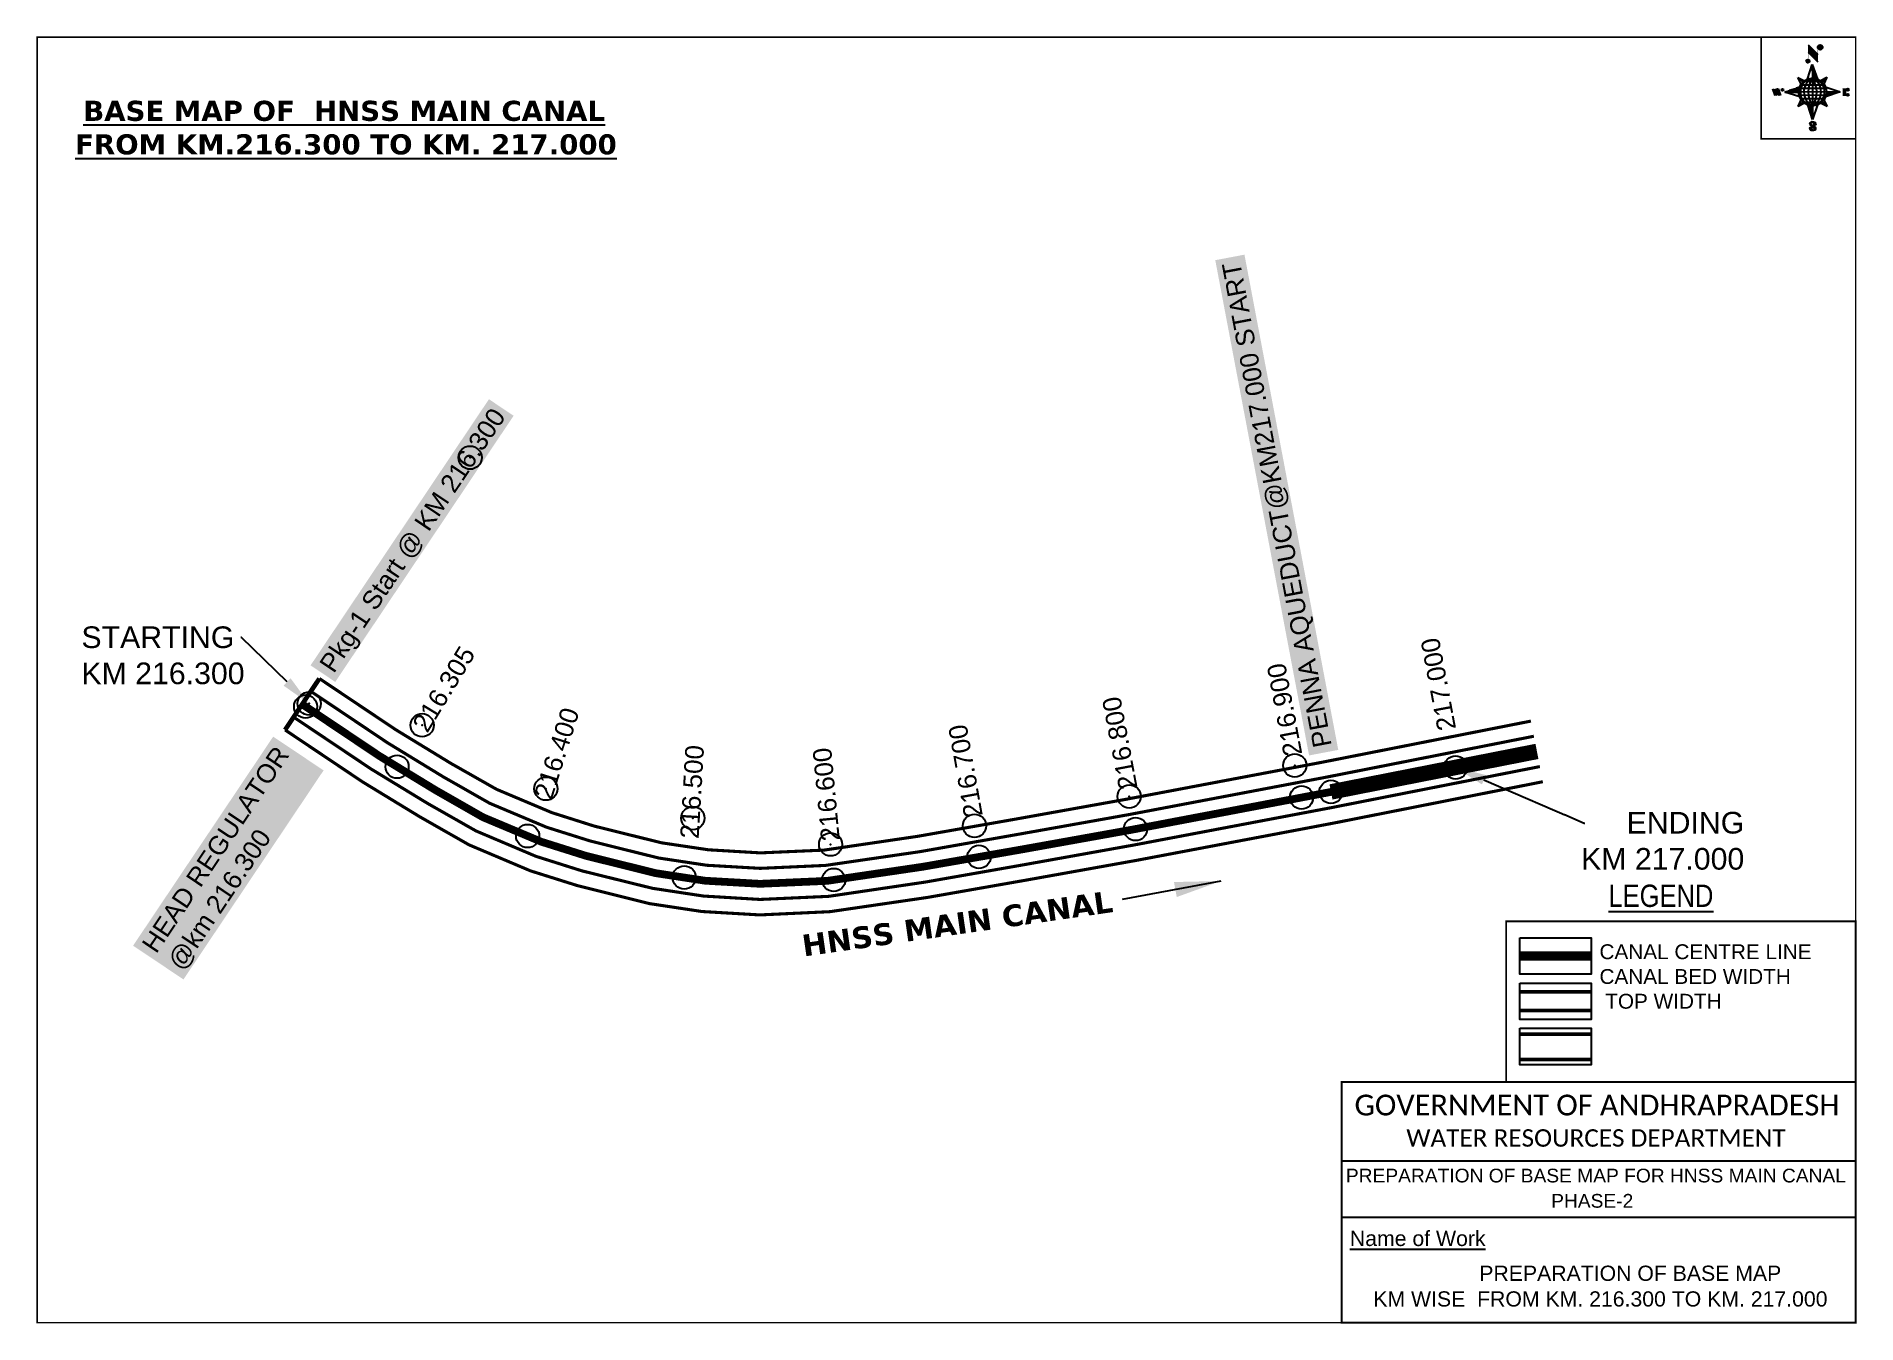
# Model space of a CAD drawing. Header units: inches. Extents: x 743938 to 745114, y 1622348 to 1623180.
import ezdxf
from ezdxf import colors
from ezdxf.entities.mleader import LeaderData, LeaderLine
from ezdxf.enums import TextEntityAlignment as Align
from ezdxf.math import Vec2, Vec3

# ---------------------------------------------------------------- set-up
doc = ezdxf.new("R2010")
doc.units = ezdxf.units.IN
doc.header["$LTSCALE"] = 15
doc.header["$MEASUREMENT"] = 0
doc.header["$PDMODE"] = 32
doc.header["$PDSIZE"] = 15
doc.linetypes.add('HIDDEN2', pattern=[0.1875, 0.125, -0.0625])
for name, color, linetype in [('AQUADUCT', 1, 'Continuous'), ('bord', 1, 'Continuous'), ('CANAL1', 7, 'Continuous'), ('CSMark', 72, 'Continuous'), ('DCBMS', 232, 'Continuous'), ('PAGE', 7, 'Continuous'), ('STRUCTURE', 5, 'Continuous'), ('TEXT', 6, 'Continuous')]:
    doc.layers.add(name, color=color, linetype=linetype)
doc.styles.add('ARIALN', font='ARIALN.TTF')
doc.styles.get("Standard").update_dxf_attribs({"font": 'arial.ttf'})
doc.dimstyles.get("Standard").update_dxf_attribs({"dimtxt": 20, "dimasz": 0.18, "dimexe": 0.18, "dimexo": 0.0625, "dimgap": 0.09, "dimtad": 0, "dimtih": 1, "dimtoh": 1, "dimdec": 4, "dimzin": 0, "dimdsep": 46, "dimtxsty": 'Standard', "dimcen": 0.09, "dimadec": 0, "dimazin": 0, "dimtfac": 1, "dimtdec": 4, "dimtofl": 0, "dimtmove": 0, "dimatfit": 3, "dimfxl": 1, "dimtolj": 1, "dimtzin": 0, "dimarcsym": 0})
pattern_1 = [(267.297113149, (-8720374.938, 50637915.138), (10.5367255337, -0.497431438), [])]
pattern_2 = [(357.297113149, (-8720374.938, 50637915.138), (0.497431438, 10.5367255337), [])]

# ---------------------------------------------------------------- blocks, each defined once
blk = doc.blocks.new('*X26')
at = {"color": 0, "linetype": 'Continuous'}
for p, q in [((6321.6, 240.5), (6322.3, 241.2)), ((6321.6, 240.3), (6322.3, 241)), ((6321.6, 240.1), (6322.3, 240.8)), ((6321.6, 239.9), (6322.4, 240.7)), ((6321.6, 239.8), (6322.4, 240.6)), ((6321.6, 239.6), (6322.5, 240.5)), ((6321.6, 239.4), (6322.5, 240.3)), ((6321.6, 239.2), (6322.6, 240.2)), ((6321.7, 239.1), (6322.6, 240.1)), ((6321.8, 240.8), (6322.4, 241.4)), ((6321.8, 239), (6322.7, 240)), ((6321.8, 239), (6322.8, 239.9)), ((6321.9, 238.9), (6322.9, 239.8)), ((6322, 238.8), (6323, 239.7)), ((6322.1, 241.3), (6322.4, 241.6)), ((6322.1, 238.7), (6323.1, 239.6)), ((6322.2, 238.6), (6323.1, 239.6)), ((6322.3, 238.5), (6323.2, 239.5)), ((6322.4, 238.5), (6323.3, 239.4)), ((6322.5, 238.4), (6323.4, 239.3)), ((6322.7, 238.4), (6323.6, 239.3)), ((6322.8, 238.3), (6323.7, 239.2)), ((6322.9, 238.3), (6323.8, 239.1)), ((6323.1, 238.2), (6323.9, 239.1)), ((6323.2, 238.2), (6324, 239)), ((6323.3, 238.2), (6324.2, 239)), ((6323.5, 238.1), (6324.3, 238.9)), ((6323.7, 238.1), (6324.4, 238.9)), ((6323.8, 238.1), (6324.6, 238.8)), ((6324.1, 238.2), (6324.7, 238.8)), ((6324.3, 238.3), (6324.9, 238.8)), ((6324.6, 238.3), (6325.1, 238.8)), ((6324.8, 238.4), (6325.2, 238.8)), ((6325.1, 238.5), (6325.4, 238.8)), ((6325.4, 238.6), (6325.6, 238.8))]:
    blk.add_line(p, q, dxfattribs=at)
blk = doc.blocks.new('*X25')
at = {"color": 0, "linetype": 'Continuous'}
for p, q in [((6324.4, 240.3), (6324.5, 240.4)), ((6324.6, 240.3), (6324.8, 240.5)), ((6324.7, 240.2), (6325, 240.5)), ((6324.8, 240.2), (6325.2, 240.6)), ((6325, 240.1), (6325.5, 240.6)), ((6325.1, 240.1), (6325.6, 240.6)), ((6325.2, 240), (6325.8, 240.6)), ((6325.3, 240), (6326, 240.6)), ((6325.4, 239.9), (6326.1, 240.6)), ((6325.5, 239.8), (6326.2, 240.5)), ((6325.6, 239.8), (6326.3, 240.5)), ((6325.7, 239.7), (6326.5, 240.4)), ((6325.9, 239.6), (6326.6, 240.3)), ((6326, 239.5), (6326.7, 240.3)), ((6326, 239.4), (6326.8, 240.2)), ((6326.1, 239.3), (6327, 240.2)), ((6326.2, 239.3), (6327.1, 240.1)), ((6326.3, 239.2), (6327.1, 240)), ((6326.4, 239.1), (6327.2, 239.9)), ((6326.5, 239), (6327.3, 239.8)), ((6326.5, 238.9), (6327.4, 239.7)), ((6326.6, 238.8), (6327.5, 239.6)), ((6326.7, 238.7), (6327.5, 239.5)), ((6326.8, 238.6), (6327.6, 239.4)), ((6326.8, 238.5), (6327.7, 239.3)), ((6326.8, 236.5), (6327.4, 237)), ((6326.9, 238.3), (6327.8, 239.2)), ((6326.9, 238.2), (6327.9, 239.1)), ((6326.9, 236.8), (6327.6, 237.4)), ((6327, 238.1), (6327.8, 239)), ((6327, 237.9), (6327.8, 238.8)), ((6327, 237.8), (6327.8, 238.6)), ((6327, 237.6), (6327.8, 238.4)), ((6327, 237.4), (6327.8, 238.2)), ((6327, 237.3), (6327.8, 238)), ((6327, 237.1), (6327.8, 237.9))]:
    blk.add_line(p, q, dxfattribs=at)
blk = doc.blocks.new('H')
at = {"layer": 'bord', "extrusion": (0.000427885, 0.004792, 0.999988)}
h = blk.add_hatch(dxfattribs=at)
h.set_pattern_fill('LINE', color=8, scale=84.387686, angle=-2.7029, style=0)
h.set_pattern_definition(pattern_2)
h.paths.add_polyline_path([(-492, 786, -0.090992), (-448, 775), (-486, 912)])
h = blk.add_hatch(dxfattribs=at)
h.set_pattern_fill('LINE', color=8, scale=84.387686, angle=-92.7029, style=0)
h.set_pattern_definition(pattern_1)
h.paths.add_polyline_path([(-625, 665, -0.090992), (-615, 710), (-751, 671)])
h = blk.add_hatch(dxfattribs=at)
h.set_pattern_fill('LINE', color=8, scale=84.387686, angle=-2.7029, style=0)
h.set_pattern_definition(pattern_2)
h.paths.add_polyline_path([(-504, 533, -0.090992), (-549, 543), (-510, 406)])
h = blk.add_hatch(dxfattribs=at)
h.set_pattern_fill('LINE', color=8, scale=84.387686, angle=-92.7029, style=0)
h.set_pattern_definition(pattern_1)
h.paths.add_polyline_path([(-246, 647), (-372, 653, -0.090992), (-382, 609)])
for p, q in [((-519, 1020, -1217), (-435, 927, -1216)), ((-516, 1087, -1217), (-432, 994, -1217)), ((-538, 774, -1216), (-487, 906, -1216)), ((-487, 906, -1216), (-493, 780, -1216)), ((-487, 906, -1216), (-448, 769, -1216)), ((-865, 701, -1215), (-847, 638, -1215)), ((-847, 700, -1215), (-829, 637, -1215)), ((-829, 699, -1215), (-811, 636, -1215)), ((-829, 699, -1215), (-811, 698, -1215)), ((-811, 698, -1215), (-794, 635, -1215)), ((-752, 665, -1215), (-615, 704, -1215)), ((-627, 794, -1216), (-567, 760, -1216)), ((-627, 794, -1216), (-584, 747, -1215)), ((-599, 731, -1215), (-627, 794, -1216)), ((-421, 753, -1216), (-359, 781, -1216)), ((-359, 781, -1216), (-405, 739, -1216)), ((-359, 781, -1216), (-392, 721, -1215)), ((-379, 693, -1215), (-246, 641, -1215)), ((-213, 669, -1215), (-217, 601, -1215)), ((-752, 665, -1215), (-625, 659, -1215)), ((-619, 614, -1215), (-752, 665, -1215)), ((-639, 526, -1214), (-606, 585, -1215)), ((-639, 526, -1214), (-593, 568, -1215)), ((-577, 553, -1215), (-639, 526, -1214)), ((-511, 400, -1214), (-549, 537, -1214)), ((-460, 533, -1215), (-511, 400, -1214)), ((-505, 527, -1214), (-511, 400, -1214)), ((-371, 513, -1214), (-431, 546, -1215)), ((-371, 513, -1214), (-414, 560, -1215)), ((-399, 576, -1215), (-371, 513, -1214)), ((-246, 641, -1215), (-383, 603, -1215)), ((-373, 647, -1215), (-246, 641, -1215)), ((-197, 600, -1215), (-194, 668, -1215))]:
    blk.add_line(p, q, dxfattribs=at)
at = {"layer": 'bord', "color": 8, "linetype": 'ByBlock', "extrusion": (0.000427885, 0.004792, 0.999988)}
for p, q in [((-375, 679, -1215), (-620, 691, -1215)), ((-386, 711, -1215), (-605, 722, -1215)), ((-411, 744, -1216), (-578, 752, -1216)), ((-493, 780, -1216), (-505, 527, -1214)), ((-373, 647, -1215), (-625, 659, -1215)), ((-378, 616, -1215), (-623, 628, -1215)), ((-392, 585, -1215), (-611, 595, -1215)), ((-420, 555, -1215), (-587, 562, -1215))]:
    blk.add_line(p, q, dxfattribs=at)
at = {"layer": 'bord', "extrusion": (0.000427885, 0.004792, 0.999988), "elevation": -1212}
for points, const_width in [([(-522, 960), (-516, 1093)], 1.61), ([(-434, 933), (-428, 1066)], 1.61), ([(-870, 707), (-846, 706)], 0.642), ([(-829, 643), (-821, 678)], 0.642), ([(-793, 641), (-782, 694)], 0.642), ([(-223, 676), (-174, 673)], 0.706), ([(-829, 643), (-855, 644)], 0.642), ([(-811, 642), (-784, 641)], 0.642), ([(-177, 605), (-226, 607)], 0.706), ([(-195, 645), (-185, 644)], 0.706)]:
    blk.add_lwpolyline(points, dxfattribs=dict(at, const_width=const_width))
for points, const_width in [([(-414, 1073, 1), (-398, 1058, 1)], 22.3), ([(-530, 950, 1), (-520, 939, 1)], 14.8), ([(-776, 697, 1), (-769, 690, 1)], 8.9), ([(-180, 618, 1), (-173, 611, 1)], 9.79), ([(-178, 667, 1), (-171, 660, 1)], 9.79), ([(-490, 362, 1), (-498, 369, 1)], 11.1), ([(-525, 322, 1), (-533, 329, 1)], 11.1)]:
    blk.add_lwpolyline(points, format="xyb", close=True, dxfattribs=dict(at, const_width=const_width))
for points in [[(-537, 317), (-531, 310), (-520, 307), (-505, 307), (-494, 310), (-486, 318), (-487, 326), (-491, 333), (-494, 336), (-503, 341), (-522, 347), (-530, 352), (-534, 355), (-537, 363), (-537, 373), (-530, 381), (-520, 384), (-504, 384), (-493, 380), (-487, 373)], [(-522, 348), (-526, 354), (-528, 361), (-528, 371), (-526, 375), (-521, 381), (-515, 384)], [(-505, 307), (-499, 312), (-497, 319), (-497, 327), (-501, 335), (-509, 343)]]:
    blk.add_lwpolyline(points, dxfattribs=at)
at = {"layer": 'bord', "extrusion": (0.000427885, 0.004792, 0.999988)}
for centre, radius in [((-406, 1065, -1212), 22.3), ((-525, 944, -1212), 14.8), ((-773, 694, -1212), 8.9), ((-498, 659, -1212), 127), ((-177, 615, -1212), 9.79), ((-174, 663, -1212), 9.79), ((-494, 365, -1212), 11.1), ((-529, 325, -1212), 11.1)]:
    blk.add_circle(centre, radius, dxfattribs=at)
at = {"layer": 'bord', "color": 8, "linetype": 'ByBlock', "extrusion": (0.000427885, 0.004792, 0.999988)}
for centre, radius, start, end in [((-482, 658, -1212), 128, 94.9254, 259.6691), ((-437, 656, -1212), 141, 113.2864, 241.308), ((-316, 651, -1212), 222, 142.5892, 212.0053), ((-560, 662, -1212), 141, 293.2864, 61.308), ((-681, 668, -1212), 222, 322.5892, 32.0053), ((-515, 660, -1212), 128, 274.9254, 79.6691)]:
    blk.add_arc(centre, radius, start, end, dxfattribs=at)
at = {"layer": 'bord', "extrusion": (0.000427885, 0.004792, 0.999988)}
for points in [[(-516, 1093, -1212), (-431, 1000, -1212), (-519, 1026, -1212), (-434, 933, -1212)], [(-864, 707, -1212), (-846, 706, -1212), (-846, 644, -1212), (-829, 643, -1212)], [(-829, 705, -1212), (-811, 704, -1212), (-811, 642, -1212), (-793, 641, -1212)], [(-193, 674, -1212), (-197, 606, -1212), (-213, 675, -1212), (-216, 607, -1212)]]:
    blk.add_solid(points, dxfattribs=at)
at = {"layer": 'bord', "extrusion": (0.000427885, 0.004792, 0.999988), "xscale": 7.977342409717546, "yscale": 7.977342408231451, "zscale": 7.977342408476333, "rotation": 138.0840426661453}
for name, p in [('*X25', (38301, -31929, -1212)), ('*X26', (38314, -31951, -1212))]:
    blk.add_blockref(name, p, dxfattribs=at)

msp = doc.modelspace()

# ---------------------------------------------------------------- linework, layer by layer
at = {"layer": 'CANAL1', "color": 84, "const_width": 3}
msp.add_lwpolyline([(744120.6, 1622765.2), (744098.4, 1622732)], dxfattribs=at)
at = {"layer": 'CANAL1', "color": 5, "const_width": 2}
for points in [[(744115.1, 1622756.9), (744164.6, 1622723.7), (744200.6, 1622701.7), (744230.6, 1622684.6), (744267.4, 1622669.1), (744295.6, 1622660.2), (744339.8, 1622649.2), (744370.9, 1622644.5), (744405.5, 1622642.5), (744447.7, 1622644.4), (744508.8, 1622653.3), (744572.2, 1622664.5), (744643.5, 1622677.2), (744770.6, 1622701.3), (744905.5, 1622727.9)], [(744103.9, 1622740.3), (744153.9, 1622706.8), (744190.5, 1622684.5), (744221.8, 1622666.7), (744260.5, 1622650.3), (744290.2, 1622640.9), (744335.9, 1622629.6), (744368.8, 1622624.6), (744405.4, 1622622.4), (744449.7, 1622624.4), (744512, 1622633.6), (744575.7, 1622644.8), (744647.1, 1622657.6), (744774.4, 1622681.7), (744909.4, 1622708.3)]]:
    msp.add_lwpolyline(points, dxfattribs=at)
at = {"layer": 'CANAL1', "color": 200, "const_width": 2}
for points in [[(744120.6, 1622765.2), (744170, 1622732.1), (744205.7, 1622710.3), (744235.1, 1622693.6), (744270.9, 1622678.5), (744298.3, 1622669.8), (744341.8, 1622659), (744372, 1622654.5), (744405.6, 1622652.5), (744446.8, 1622654.3), (744507.2, 1622663.2), (744570.4, 1622674.3), (744641.7, 1622687.1), (744768.7, 1622711.1), (744903.6, 1622737.7)], [(744098.4, 1622732), (744148.5, 1622698.4), (744185.4, 1622675.9), (744217.3, 1622657.7), (744257, 1622640.9), (744287.5, 1622631.3), (744334, 1622619.7), (744367.8, 1622614.6), (744405.3, 1622612.4), (744450.6, 1622614.5), (744513.6, 1622623.7), (744577.4, 1622634.9), (744648.9, 1622647.7), (744776.3, 1622671.8), (744911.3, 1622698.5)]]:
    msp.add_lwpolyline(points, dxfattribs=at)
at = {"layer": 'CANAL1', "color": 1, "linetype": 'HIDDEN2', "ltscale": 8, "const_width": 5}
msp.add_lwpolyline([(744109.5, 1622748.6), (744159.3, 1622715.2), (744170.8, 1622708.2), (744195.6, 1622693.1), (744226.2, 1622675.6), (744264, 1622659.7), (744292.9, 1622650.6), (744337.9, 1622639.4), (744369.9, 1622634.5), (744405.4, 1622632.5), (744448.7, 1622634.4), (744510.4, 1622643.5), (744573.9, 1622654.6), (744645.3, 1622667.4), (744755.4, 1622688.3), (744774.4, 1622691.9), (744907.5, 1622718.1)], dxfattribs=at)
at = {"layer": 'CANAL1', "color": 1, "linetype": 'HIDDEN2', "ltscale": 100, "const_width": 6, "elevation": -0.4}
msp.add_lwpolyline([(744942.5, 1622585.8), (744896.5, 1622585.8)], dxfattribs=at)
at = {"layer": 'CANAL1', "color": 5, "const_width": 2.4, "elevation": -0.4}
for points in [[(744942.5, 1622562.6), (744896.5, 1622562.6)], [(744942.5, 1622550.6), (744896.5, 1622550.6)]]:
    msp.add_lwpolyline(points, dxfattribs=at)
at = {"layer": 'CANAL1', "color": 200, "const_width": 2.4, "elevation": -0.4}
for points in [[(744942.5, 1622535.3), (744896.5, 1622535.3)], [(744942.5, 1622518.9), (744896.5, 1622518.9)]]:
    msp.add_lwpolyline(points, dxfattribs=at)
at = {"layer": 'CSMark', "color": 2}
for p in [(744218, 1622908), (744218, 1622908), (744114, 1622749), (744114, 1622749), (744187, 1622735), (744187, 1622735), (744751, 1622709), (744751, 1622709), (744267, 1622694), (744267, 1622694), (744644, 1622689), (744644, 1622689), (744362, 1622675), (744362, 1622675), (744544, 1622670), (744544, 1622670), (744451, 1622658), (744451, 1622658)]:
    msp.add_point(p, dxfattribs=at)
at = {"layer": 'CSMark'}
for p in [(744111.7, 1622747.1), (744111.7, 1622747.1), (744111.7, 1622747.1), (744774.4, 1622691.9)]:
    msp.add_point(p, dxfattribs=at)
at = {"layer": 'CSMark', "color": 3}
for p in [(744170.8, 1622708.2), (744854.9, 1622707.7), (744755.4, 1622688.3), (744648.1, 1622667.9), (744255.2, 1622663.4), (744546.9, 1622649.9), (744356.4, 1622636.6), (744453, 1622635)]:
    msp.add_point(p, dxfattribs=at)
at = {"layer": 'PAGE', "const_width": 1}
msp.add_lwpolyline([(743938.2, 1622348.8), (745113.5, 1622348.8), (745113.5, 1623179.8), (743938.2, 1623179.8), (743938.2, 1622348.8)], dxfattribs=at)
at = {"layer": 'PAGE'}
for points, const_width in [([(745113.5, 1623179.8), (745052.4, 1623179.8), (745052.4, 1623114.1), (745113.5, 1623114.1)], 1), ([(744887.6, 1622608.3), (745113.5, 1622608.3), (745113.5, 1622504.4), (744887.6, 1622504.4)], 1.2), ([(744781.3, 1622504.4), (745113.5, 1622504.4), (745113.5, 1622348.8), (744781.3, 1622348.8)], 1.2)]:
    msp.add_lwpolyline(points, close=True, dxfattribs=dict(at, const_width=const_width))
at = {"layer": 'PAGE', "elevation": -0.4}
for points in [[(744896.5, 1622597.6), (744942.5, 1622597.6), (744942.5, 1622574.1), (744896.5, 1622574.1)], [(744896.5, 1622568.3), (744942.5, 1622568.3), (744942.5, 1622544.8), (744896.5, 1622544.8)], [(744896.5, 1622539.1), (744942.5, 1622539.1), (744942.5, 1622515.5), (744896.5, 1622515.5)]]:
    msp.add_lwpolyline(points, close=True, dxfattribs=at)
at = {"layer": 'PAGE'}
for points in [[(744781.3, 1622453.5), (745113.5, 1622453.5)], [(744781.3, 1622417.1), (745113.5, 1622417.1)]]:
    msp.add_lwpolyline(points, dxfattribs=at)
at = {"layer": 'STRUCTURE', "color": 84, "const_width": 10}
msp.add_lwpolyline([(744907.5, 1622718.1), (744774.4, 1622691.9)], dxfattribs=at)

# ---------------------------------------------------------------- block references
at = {"layer": 'AQUADUCT', "color": 1, "xscale": 0.0703495379661093, "yscale": 0.07034953800030053, "zscale": 0.07034953795990817, "rotation": 3.078330607406165}
msp.add_blockref('H', (745123.1, 1623100.4, 85.4), dxfattribs=at)

# ---------------------------------------------------------------- texts
at = {"layer": 'CANAL1', "insert": (744430.7, 1622599.2), "char_height": 14, "width": 205.129, "attachment_point": 1, "rotation": 8.186}
msp.add_mtext('\\pi0.96322;{\\fVerdana|b1|i0|c0|p34;HNSS MAIN CANAL}', dxfattribs=at)
at = {"layer": 'CSMark', "color": 1}
for s, rotation, p in [('216.305', 58.636, (744185.2, 1622732.6)), ('217.000', 100.7286, (744849.4, 1622731.7)), ('216.900', 100.7286, (744750, 1622715.3)), ('216.400', 72.5329, (744264.9, 1622687.9)), ('216.800', 100.7286, (744643.5, 1622693.7)), ('216.700', 100.1562, (744543.5, 1622675.6)), ('216.500', 86.65, (744359.7, 1622661.7)), ('216.600', 95.3802, (744451, 1622660.1))]:
    msp.add_text(s, height=12, rotation=rotation, dxfattribs=at).set_placement(p, align=Align.MIDDLE_LEFT)
at = {"layer": 'PAGE', "extrusion": (0.000201441, 0.004807, 0.999988), "style": 'ARIALN'}
msp.add_text('%%ULEGEND', height=14.4, rotation=359.9999, dxfattribs=at).set_placement((744987.6, 1622605.3, 7949.7), align=Align.MIDDLE)
at = {"layer": 'PAGE', "extrusion": (0.000201441, 0.004807, 0.999988)}
for s, height, p in [('PREPARATION OF BASE MAP FOR HNSS MAIN CANAL', 8.878, (744784, 1622420, 7948.8)), ('%%UName of Work', 9.822, (744786.6, 1622378.9, 7947.5))]:
    msp.add_text(s, height=height, rotation=359.9999, dxfattribs=at).set_placement(p)
for s, height, p in [('PHASE-2', 8.88, (744943.2, 1622408.1, 7948.8)), ('PREPARATION OF BASE MAP', 9.822, (744967.8, 1622361.3, 7947.6)), ('KM WISE  FROM KM. 216.300 TO KM. 217.000', 9.822, (744948.5, 1622344.7, 7947.6))]:
    msp.add_text(s, height=height, rotation=359.9999, dxfattribs=at).set_placement(p, align=Align.MIDDLE_CENTER)
at = {"layer": 'PAGE', "extrusion": (0.000201441, 0.004807, 0.999988), "attachment_point": 1, "text_direction": (1, -1e-06, -0.000201)}
for s, insert, char_height, width in [('CANAL CENTRE LINE CANAL BED WIDTH {\\H2.3717x; }\\P TOP WIDTH{\\H1.9152x; }', (744947.9, 1622593.4, -0.4), 9.6, 168.926), ('\\pi3.5885;{\\fCalibri|b0|i0|c0|p34;\\H1.3333x;GOVERNMENT OF ANDHRAPRADESH\\P\\pi37.073;\\H0.83998x;WATER RESOURCES DEPARTMENT}', (744786, 1622496.2, -1.3), 10.059, 321.276)]:
    msp.add_mtext(s, dxfattribs=dict(at, insert=insert, char_height=char_height, width=width))
at = {"layer": 'STRUCTURE', "color": 5, "char_height": 12, "attachment_point": 1, "bg_fill": 1, "box_fill_scale": 1.3, "bg_fill_color": 7, "bg_fill_true_color": 16777215, "bg_fill_transparency": 4390977}
for s, insert, width, rotation in [('PENNA AQUEDUCT@KM217.000 START', (744763.1, 1622719.7), 318.636, 100.7219), ('Pkg-1 Start @ KM 216.300', (744119.9, 1622774.7), 199.904, 56.1767), ('HEAD REGULATOR @km 216.300', (744005.2, 1622593.5), 155.465, 56.1767)]:
    msp.add_mtext(s, dxfattribs=dict(at, insert=insert, width=width, rotation=rotation))
at = {"layer": 'TEXT', "color": 1, "insert": (743946.2, 1623138.7), "char_height": 13, "width": 379.826, "attachment_point": 1}
msp.add_mtext('\\pi21.755;{\\fVerdana|b1|i0|c0|p34;\\LBASE MAP OF  HNSS MAIN CANAL \\P\\pi16.508;FROM KM.216.300 TO KM. 217.000}', dxfattribs=at)

# ---------------------------------------------------------------- leaders
at = {"layer": 'CANAL1'}
msp.add_leader([(744703.3, 1622634.3), (744639.4, 1622622.4)], dimstyle='Standard', override={"dimasz": 30, "dimgap": 0.09, "dimtad": 0}, dxfattribs=at)
at = {"layer": 'DCBMS', "color": 5}
ml = msp.add_multileader_mtext('Standard', dxfattribs=at)
ml.set_content('STARTING\\PKM 216.300', color=5)
ml.set_leader_properties()
ml.build(insert=Vec2(0, 0))
ml.multileader.update_dxf_attribs({"dogleg_length": 0.36, "arrow_head_size": 20})
ctx = ml.context
ctx.base_point, ctx.char_height, ctx.arrow_head_size, ctx.landing_gap_size, ctx.plane_origin = Vec3(743966.7, 1622791.8), 14, 20, 0.09, Vec3(744137.6, 1622864.6)
notes = []
notes.append((ctx, [(0, (1, 1, 0), (744070.3, 1622791.8), (-1, 0), 0.36, [(0, [(744114, 1622749)], 0, [])])]))
ctx.mtext.insert, ctx.mtext.flow_direction = Vec3(743966.8, 1622798.9), 5
for ctx, leaders in notes:
    for number, flags, end, landing, length, lines in leaders:
        leader = LeaderData()
        leader.index, (leader.has_last_leader_line, leader.has_dogleg_vector, leader.attachment_direction) = number, flags
        leader.last_leader_point, leader.dogleg_vector, leader.dogleg_length = Vec3(end), Vec3(landing), length
        for number, points, colour, breaks in lines:
            line = LeaderLine()
            line.index, line.vertices, line.color, line.breaks = number, Vec3.list(points), colors.encode_raw_color(colour), breaks
            leader.lines.append(line)
        ctx.leaders.append(leader)

# ---------------------------------------------------------------- next in the draw order: leaders
ml = msp.add_multileader_mtext('Standard', dxfattribs=at)
ml.set_content('ENDING \\PKM 217.000', color=5)
ml.set_leader_properties()
ml.build(insert=Vec2(0, 0))
ml.multileader.update_dxf_attribs({"dogleg_length": 0.36, "arrow_head_size": 20})
ctx = ml.context
ctx.base_point, ctx.char_height, ctx.arrow_head_size, ctx.landing_gap_size, ctx.plane_origin = Vec3(744938.3, 1622671.8), 14, 20, 0.09, Vec3(745082, 1622884.2)
ctx.text_align_type = 2
notes = []
notes.append((ctx, [(1, (1, 1, 0), (744938, 1622671.8), (1, 0), 0.36, [(0, [(744854.9, 1622707.7)], 0, [])])]))
ctx.mtext.insert, ctx.mtext.width, ctx.mtext.alignment, ctx.mtext.flow_direction = Vec3(745041.5, 1622679), 109.049, 3, 5
ctx.mtext.has_bg_fill, ctx.mtext.bg_color, ctx.mtext.bg_scale_factor, ctx.mtext.bg_transparency, ctx.mtext.use_window_bg_color = 1, -1027028792, 1.5, 0, 1
for ctx, leaders in notes:
    for number, flags, end, landing, length, lines in leaders:
        leader = LeaderData()
        leader.index, (leader.has_last_leader_line, leader.has_dogleg_vector, leader.attachment_direction) = number, flags
        leader.last_leader_point, leader.dogleg_vector, leader.dogleg_length = Vec3(end), Vec3(landing), length
        for number, points, colour, breaks in lines:
            line = LeaderLine()
            line.index, line.vertices, line.color, line.breaks = number, Vec3.list(points), colors.encode_raw_color(colour), breaks
            leader.lines.append(line)
        ctx.leaders.append(leader)

doc.saveas('drawing.dxf')
